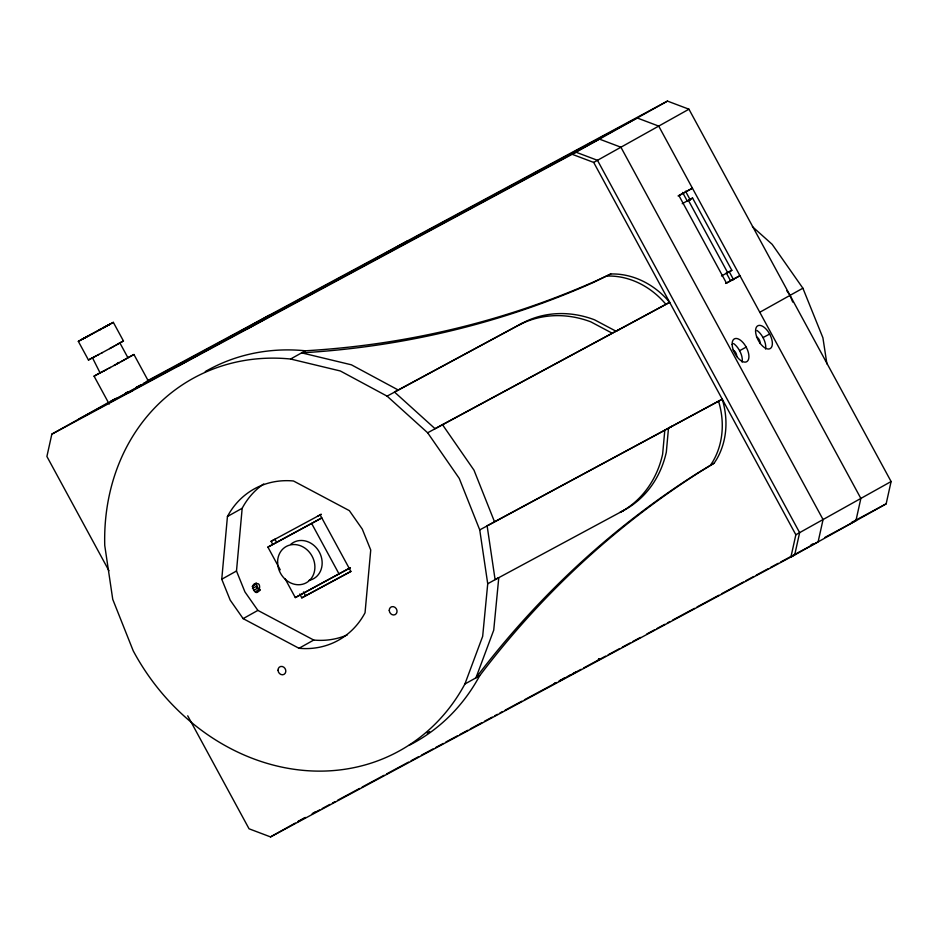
<?xml version="1.0" encoding="UTF-8"?>
<svg xmlns="http://www.w3.org/2000/svg" width="938" height="938" viewBox="0 0 938 938"><rect width="100%" height="100%" fill="white"/><g stroke="black" fill="none" stroke-linecap="round" stroke-linejoin="round"><path stroke-width="1.41" d="M227.442 516.498A86.589 74.981 60.8 0 1 293.488 480.983L349.346 510.635L362.291 529.114L370.733 550.02L365.046 612.772A86.589 74.981 60.8 0 1 298.999 648.287L243.141 618.634L230.197 600.144L221.755 579.238L227.442 516.498L242.18 508.255A86.589 74.981 60.8 0 1 263.695 483.949M347.271 634.92A86.589 74.981 60.8 0 1 313.738 640.056L257.88 610.392L244.935 591.913L236.493 571.008L242.18 508.255M252.381 586.356C257.962 604.834 265.372 574.748 252.381 586.356L256.52 583.272M256.168 584.233L257.305 588.372L260.096 589.861M672.183 426.11L664.808 430.225L662.638 454.156A106.463 92.194 60.8 0 1 620.1 512.429L623.782 510.378A106.463 92.194 60.8 0 0 666.332 452.093L668.489 428.174L722.248 399.189A76.494 66.246 60.8 0 1 716.655 459.28L714.135 463.208L700.663 471.427A1103.358 955.517 60.8 0 0 479.646 675.782A212.926 184.399 60.8 0 1 409.05 745.358M387.089 396.141L427.646 432.781L459.245 478.403L479.74 529.9L487.725 583.776L482.671 636.339L464.896 684.013A212.926 184.399 60.8 0 1 133.231 650.866L112.748 599.359L104.751 545.494A212.926 184.399 60.8 0 1 290.592 359.019L305.331 350.789A1080.095 935.374 60.8 0 0 597.225 280.333L610.755 273.99A76.494 66.246 60.8 0 1 669.65 302.329L616.055 331.231L594.481 319.788A106.463 92.194 60.8 0 0 522.185 323.258L387.089 396.141L340.342 370.979L290.592 359.019M108.034 402.754L51.848 434.142L46.9 456.466L108.937 570.726M667.469 101.093L572.227 154.313L593.695 162.426L795.846 534.754L790.91 557.078L886.152 503.858L891.1 481.534L688.949 109.207L667.469 101.093L147.102 380.922M487.725 583.776L498.781 577.597L493.728 630.16L475.953 677.834A1103.358 955.517 60.8 0 1 696.981 473.491L710.453 465.271L712.974 461.344A76.494 66.246 60.8 0 0 718.555 401.253M99.029 354.365L88.453 360.004L78.335 341.362L88.817 335.558M109.617 348.631L123.453 340.998L113.334 322.355L102.852 328.159M88.453 360.004L92.604 357.648M104.188 370.756L100.073 372.902L92.475 357.788M123.898 360.051L127.943 357.777L119.888 342.933L115.843 345.219M109.218 404.067L94.07 376.161L99.862 372.89M148.403 381.145L133.946 354.517L121.025 361.634M107.718 403.188L107.014 403.621L149.928 380.324L143.584 383.63M554.077 683.732L555.202 683.099L553.701 683.966M576.143 671.807L573.212 673.449M598.456 659.355L599.581 658.711L598.409 659.273M110.555 401.335L115.597 398.521M129.081 392.612L132.868 390.501M177.563 366.465L200.99 353.368M238.791 332.251L269.03 315.356M246.682 329.285L270.121 316.2M322.391 287.298L301.121 299.175L450.51 218.402M377.041 257.903L407.28 241.007M536.032 172.416L514.763 184.294L613.757 130.617M593.695 162.426L688.949 109.207M678.068 195.936L681.762 193.873M727.337 272.829L731.828 270.32L692.572 198.035L688.41 200.357L727.665 272.641M619.737 329.179L435.021 428.666L394.464 392.025L522.185 323.258M398.146 389.962L351.398 364.812L301.649 352.852A1080.095 935.374 60.8 0 0 593.543 282.385L610.755 273.99M427.646 432.781L669.65 302.329M725.59 283.44L733.668 278.985M734.524 278.563L732.003 279.97L739.93 275.702L726.504 283.206L678.995 195.702L692.42 188.198L682.993 193.193M272.747 544.368L271.094 541.32L274.881 539.209L276.534 542.258M317.525 516.357L321.312 514.247L271.094 541.32M267.905 547.124L321.675 517.975L267.905 547.124L280.239 569.835M221.755 579.238L236.493 571.008M253.33 584.573L255.851 583.166M252.451 588.513L256.238 586.402M253.53 590.483L257.305 588.372M255.3 591.726L259.087 589.615M257.317 591.925L259.838 590.506M759.78 312.272L802.881 288.201L772.162 244.337L752.417 226.679M243.141 618.634L257.88 610.392M295.306 597.576L350.355 567.736L295.306 597.576L285.035 578.664M299.726 594.035L301.801 597.858L350.871 571.394L320.175 514.939M479.74 529.9L722.248 399.189M298.999 648.287L313.738 640.056M710.453 465.271L714.135 463.208M464.896 684.013L479.646 675.782M795.846 534.754L891.1 481.534M187.717 715.811L249.051 828.793L270.531 836.907L295.271 823.083M305.296 817.479L297.745 821.7L305.471 817.549M312.858 813.258L315.379 811.851M85.944 337.141L81.899 339.427L86.015 337.281M105.724 326.576L109.769 324.29L105.654 326.436M110.977 401.358L116.558 398.275M87.023 336.508L92.17 333.729M99.487 329.988L104.646 327.21M114.764 345.852L101.492 353.075M124.051 360.051L114.061 365.433M559.365 680.8L561.194 679.804M568.111 676.239L570.855 674.739M91.244 334.198L100.296 329.285M100.425 329.519L91.361 334.432M119.243 362.678L108.925 368.271M125.059 393.632L128.389 391.826M208.13 349.276L196.757 355.549L219.586 343.156L208.224 349.44M562.12 679.3L565.063 677.693M117.039 363.522L119.103 362.408M565.157 677.846L559.447 680.941M99.393 329.801L104.528 326.999M87.14 336.719L92.276 333.916M97.259 355.361L102.394 352.559M104.106 370.873L110.45 367.391M136.022 387.699L141.357 384.826M125.844 392.987L128.424 391.603M136.116 387.464L141.239 384.709M143.807 383.325L637.23 117.989L658.711 126.102L860.861 498.43L855.913 520.754L825.006 537.368M79.062 418.934L599.441 139.105L620.909 147.219L823.06 519.546L818.124 541.871L780.768 561.956M51.848 434.142L576.002 152.202L597.471 160.316L799.633 532.643L794.685 554.956L270.531 836.907M682.219 203.687L692.572 198.035M721.474 275.971L731.828 270.32M763.028 337.586L769.629 334.034M739.59 350.683L746.202 347.13M301.801 597.858L350.871 571.476M664.808 430.225L487.115 525.784L495.1 579.649L623.782 510.378M427.048 732.988L429.627 731.605M851.399 522.548L886.152 503.858M810.866 544.978L813.434 543.594M311.908 814.078L319.635 809.928M322.215 808.544L329.942 804.382M332.521 802.998L335.101 801.615M337.668 800.231L359.571 788.448M362.15 787.064L384.041 775.292M386.62 773.909L408.511 762.137M411.09 760.741L418.817 756.591M421.397 755.207L432.993 748.97M435.56 747.586L443.287 743.435M445.867 742.04L457.463 735.814M460.042 734.431L467.769 730.268M470.337 728.885L481.933 722.647M484.512 721.263L492.239 717.113M494.818 715.729L497.386 714.334M499.966 712.95L502.545 711.567M505.125 710.183L521.868 701.178M524.436 699.795L556.644 682.477M559.224 681.094L581.114 669.322M583.694 667.926L605.585 656.154M608.164 654.771L619.76 648.533M622.328 647.15L630.066 642.999M632.634 641.615L640.361 637.453M646.81 633.994L654.536 629.832M657.116 628.448L664.843 624.298M667.41 622.914L669.99 621.519M672.569 620.135L694.46 608.363M697.04 606.98L718.942 595.208M721.51 593.813L743.412 582.041M745.991 580.657L753.718 576.507M756.286 575.111L767.882 568.885M770.461 567.502L778.188 563.339M102.758 327.995L113.334 322.355M88.911 335.722L78.335 341.362M107.084 369.209L94.07 376.161M119.22 343.202L123.453 340.998M96.133 355.924L92.018 358.07M128.06 357.589L133.946 354.517M612.362 333.295L590.799 321.84A106.463 92.194 60.8 0 0 518.503 325.322M786.701 290.628L790.019 295.376L792.727 302.071M442.384 424.539L473.995 470.173L494.478 521.669M685.526 191.2L690.391 200.181M729.389 271.997L733.575 279.712M682.571 192.419L687.437 201.365M726.27 272.888L730.421 280.544M311.697 523.58L339.087 574.033M303.502 591.925L305.577 595.747M802.881 288.201L822.907 337.786L826.917 363.909M756.509 336.93A4.327 2.169 61.7 0 1 760.097 343.519M733.082 350.026A4.327 2.169 61.7 0 1 736.658 356.616M756.989 330.446A12.991 6.496 61.7 0 1 765.56 349.053M733.551 343.531A12.991 6.496 61.7 0 1 742.122 362.15M205.258 371.577A212.926 184.399 60.8 0 1 305.331 350.789M607.074 276.053A76.494 66.246 60.8 0 1 665.968 304.393M290.71 544.368A20.742 17.963 60.8 0 1 319.635 552.67A20.742 17.963 60.8 0 1 308.965 580.388M259.861 589.838A7.363 6.378 60.8 0 1 256.355 583.366M220.571 342.229L243.024 330.07L220.571 342.229M755.571 331.372A12.991 6.496 61.7 0 0 768.48 349.042A12.991 6.496 61.7 0 0 767.835 331.184A12.991 6.496 61.7 0 0 755.571 331.372M732.132 344.457A12.991 6.496 61.7 0 0 745.042 362.138A12.991 6.496 61.7 0 0 744.397 344.281A12.991 6.496 61.7 0 0 732.132 344.457M278.035 670.224A4.327 3.752 60.8 0 0 283.991 674.399A4.327 3.752 60.8 0 0 283.757 667.153A4.327 3.752 60.8 0 0 278.035 670.224M389.258 610.415A4.327 3.752 60.8 0 0 395.215 614.589A4.327 3.752 60.8 0 0 394.968 607.343A4.327 3.752 60.8 0 0 389.258 610.415M277.601 562.882A20.742 17.963 60.8 0 0 306.14 582.861A20.742 17.963 60.8 0 0 304.991 548.155A20.742 17.963 60.8 0 0 277.601 562.882"/></g></svg>
